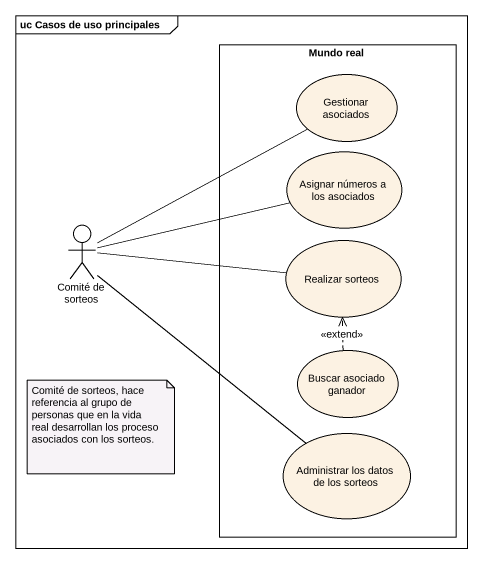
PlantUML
@startuml
mainframe uc Casos de uso principales
rectangle "Mundo real" as Mundo_real {
  usecase "Gestionar asociados" as Gestionar_asociados
  usecase "Asignar números a los asociados" as Asignar_números_a_los
  usecase "Realizar sorteos" as Realizar_sorteos
  usecase "Buscar asociado ganador" as Buscar_asociado_ganador
  usecase "Administrar los datos de los sorteos" as Administrar_los_datos_de
}
actor "Comité de sorteos" as Comité_de_sorteos
Comité_de_sorteos -up- Gestionar_asociados
Comité_de_sorteos -right- Asignar_números_a_los
Comité_de_sorteos -right- Realizar_sorteos
Comité_de_sorteos -- Administrar_los_datos_de
Buscar_asociado_ganador .up.> Realizar_sorteos : <<extend>>
note as N1
  Comité de sorteos, hace referencia al grupo de personas que en la vida real desarrollan los proceso asociados con los sorteos.
end note
@enduml
